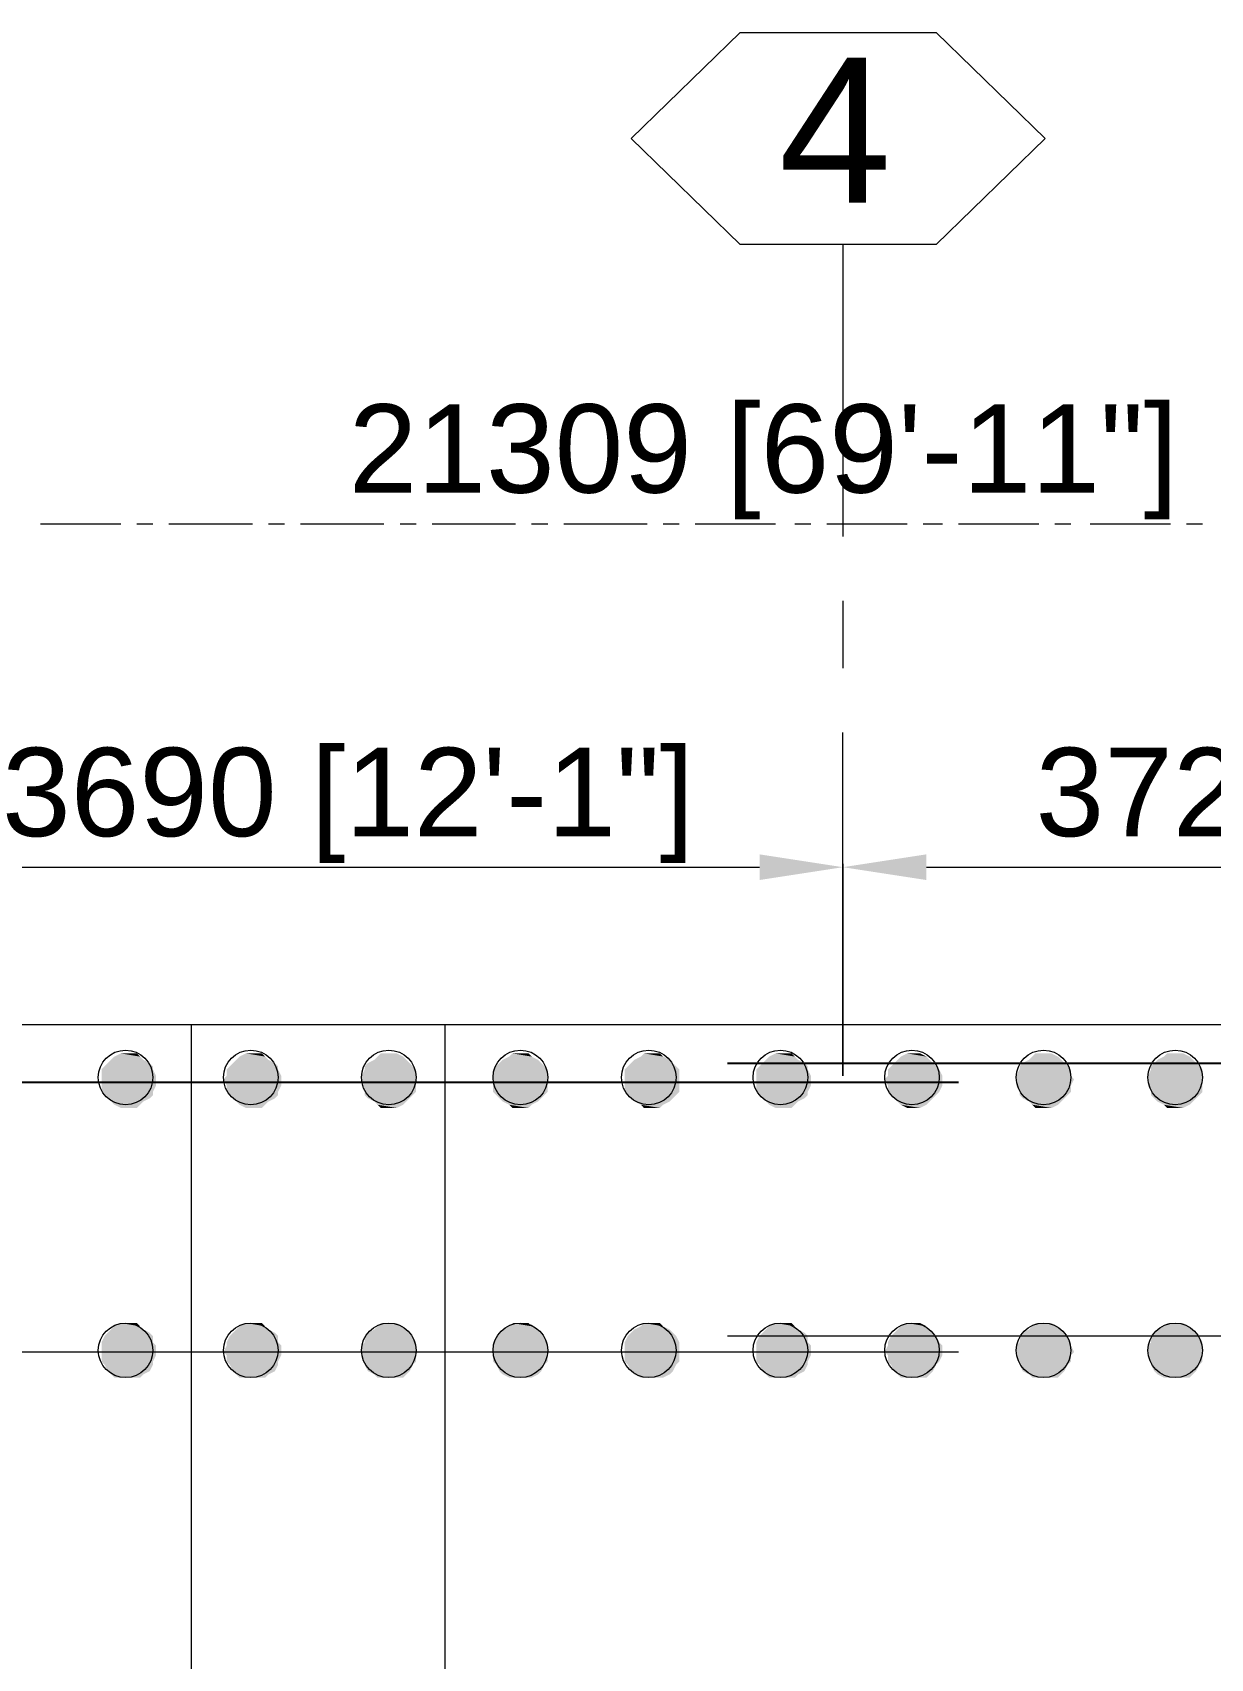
# Model space of a CAD drawing. Header units: inches. Extents: x 2 to 136, y 1 to 96.
# Drawn here: x 24.19 to 31.37, y 63.62 to 73.53 of the extents above; entities that cross this region are included whole.
import ezdxf

# ---------------------------------------------------------------- set-up
doc = ezdxf.new("R2010")
doc.units = ezdxf.units.IN
doc.header["$MEASUREMENT"] = 0
doc.layers.add('PDF_COLUMN', color=251, linetype='Continuous', true_color=0x636466)
doc.layers.add('PDF_Outer Line', color=165, linetype='Continuous', true_color=0x5258ac)
for name, color, linetype in [('PDF_FLOOR LINES', 7, 'Continuous'), ('PDF_Girt', 7, 'Continuous'), ('PDF_Grid', 7, 'Continuous'), ('PDF_Text', 7, 'Continuous'), ('PDF_Thin', 7, 'Continuous')]:
    doc.layers.add(name, color=color, linetype=linetype)
doc.styles.add('PDF Arial', font='arial.ttf')

msp = doc.modelspace()

# ---------------------------------------------------------------- linework, layer by layer
at = {"layer": 'PDF_COLUMN', "lineweight": 0}
for centre in [(24.7559, 67.1592), (27.1646, 67.1592), (27.9479, 67.1592), (28.7508, 67.1592), (29.5537, 67.1592), (30.3566, 67.1592), (31.1595, 67.1592), (24.7559, 65.4947), (27.1646, 65.4947), (27.9479, 65.4947), (28.7508, 65.4947), (29.5537, 65.4947), (30.3566, 65.4947), (31.1595, 65.4947)]:
    msp.add_circle(centre, 0.1665, dxfattribs=at)
at = {"layer": 'PDF_COLUMN', "color": 7, "lineweight": 0}
for centre in [(25.5197, 67.1592), (26.3617, 67.1592), (25.5197, 65.4947), (26.3617, 65.4947)]:
    msp.add_circle(centre, 0.1665, dxfattribs=at)
at = {"layer": 'PDF_COLUMN', "transparency": 33554559}
for points in [[(24.6482, 67.2473), (24.9224, 67.2278), (24.6286, 67.2278)], [(24.6678, 67.2669), (24.9028, 67.2473), (24.6482, 67.2473)], [(24.9028, 67.2473), (24.6482, 67.2473), (24.9224, 67.2278)], [(24.6874, 67.2865), (24.8636, 67.2669), (24.6678, 67.2669)], [(24.8636, 67.2669), (24.6678, 67.2669), (24.9028, 67.2473)], [(24.7265, 67.3061), (24.844, 67.2865), (24.6874, 67.2865)], [(24.844, 67.2865), (24.6874, 67.2865), (24.8636, 67.2669)], [(24.7461, 67.3061), (24.8245, 67.3061), (24.7265, 67.3061)], [(24.8245, 67.3061), (24.7265, 67.3061), (24.844, 67.2865)], [(24.7853, 67.3061), (24.7461, 67.3061), (24.8245, 67.3061)], [(27.0373, 67.2473), (27.3115, 67.2278), (27.0177, 67.2278)], [(27.0569, 67.2669), (27.2919, 67.2473), (27.0373, 67.2473)], [(27.2919, 67.2473), (27.0373, 67.2473), (27.3115, 67.2278)], [(27.0961, 67.2865), (27.2723, 67.2669), (27.0569, 67.2669)], [(27.2723, 67.2669), (27.0569, 67.2669), (27.2919, 67.2473)], [(27.1157, 67.3061), (27.2331, 67.2865), (27.0961, 67.2865)], [(27.2331, 67.2865), (27.0961, 67.2865), (27.2723, 67.2669)], [(27.1548, 67.3061), (27.2136, 67.3061), (27.1157, 67.3061)], [(27.2136, 67.3061), (27.1157, 67.3061), (27.2331, 67.2865)], [(27.1744, 67.3061), (27.1548, 67.3061), (27.2136, 67.3061)], [(27.8402, 67.2473), (28.1144, 67.2278), (27.8206, 67.2278)], [(27.8598, 67.2669), (28.0948, 67.2473), (27.8402, 67.2473)], [(28.0948, 67.2473), (27.8402, 67.2473), (28.1144, 67.2278)], [(27.899, 67.2865), (28.0752, 67.2669), (27.8598, 67.2669)], [(28.0752, 67.2669), (27.8598, 67.2669), (28.0948, 67.2473)], [(27.9185, 67.3061), (28.036, 67.2865), (27.899, 67.2865)], [(28.036, 67.2865), (27.899, 67.2865), (28.0752, 67.2669)], [(27.9577, 67.3061), (28.0165, 67.3061), (27.9185, 67.3061)], [(28.0165, 67.3061), (27.9185, 67.3061), (28.036, 67.2865)], [(27.9773, 67.3061), (27.9577, 67.3061), (28.0165, 67.3061)], [(28.6431, 67.2473), (28.9173, 67.2278), (28.6235, 67.2278)], [(28.6627, 67.2669), (28.8977, 67.2473), (28.6431, 67.2473)], [(28.8977, 67.2473), (28.6431, 67.2473), (28.9173, 67.2278)], [(28.6823, 67.2865), (28.8585, 67.2669), (28.6627, 67.2669)], [(28.8585, 67.2669), (28.6627, 67.2669), (28.8977, 67.2473)], [(28.7214, 67.3061), (28.8389, 67.2865), (28.6823, 67.2865)], [(28.8389, 67.2865), (28.6823, 67.2865), (28.8585, 67.2669)], [(28.741, 67.3061), (28.8194, 67.3061), (28.7214, 67.3061)], [(28.8194, 67.3061), (28.7214, 67.3061), (28.8389, 67.2865)], [(28.7802, 67.3061), (28.741, 67.3061), (28.8194, 67.3061)], [(29.446, 67.2473), (29.7006, 67.2278), (29.4264, 67.2278)], [(29.4656, 67.2669), (29.681, 67.2473), (29.446, 67.2473)], [(29.681, 67.2473), (29.446, 67.2473), (29.7006, 67.2278)], [(29.4852, 67.2865), (29.6614, 67.2669), (29.4656, 67.2669)], [(29.6614, 67.2669), (29.4656, 67.2669), (29.681, 67.2473)], [(29.5243, 67.3061), (29.6418, 67.2865), (29.4852, 67.2865)], [(29.6418, 67.2865), (29.4852, 67.2865), (29.6614, 67.2669)], [(29.5439, 67.3061), (29.6027, 67.3061), (29.5243, 67.3061)], [(29.6027, 67.3061), (29.5243, 67.3061), (29.6418, 67.2865)], [(29.5831, 67.3061), (29.5439, 67.3061), (29.6027, 67.3061)], [(30.2293, 67.2473), (30.5035, 67.2278), (30.2097, 67.2278)], [(30.2685, 67.2669), (30.4839, 67.2473), (30.2293, 67.2473)], [(30.4839, 67.2473), (30.2293, 67.2473), (30.5035, 67.2278)], [(30.2881, 67.2865), (30.4643, 67.2669), (30.2685, 67.2669)], [(30.4643, 67.2669), (30.2685, 67.2669), (30.4839, 67.2473)], [(30.3076, 67.3061), (30.4447, 67.2865), (30.2881, 67.2865)], [(30.4447, 67.2865), (30.2881, 67.2865), (30.4643, 67.2669)], [(30.3468, 67.3061), (30.4056, 67.3061), (30.3076, 67.3061)], [(30.4056, 67.3061), (30.3076, 67.3061), (30.4447, 67.2865)], [(30.386, 67.3061), (30.3468, 67.3061), (30.4056, 67.3061)], [(31.0322, 67.2473), (31.3064, 67.2278), (31.0126, 67.2278)], [(31.0518, 67.2669), (31.2868, 67.2473), (31.0322, 67.2473)], [(31.2868, 67.2473), (31.0322, 67.2473), (31.3064, 67.2278)], [(31.091, 67.2865), (31.2672, 67.2669), (31.0518, 67.2669)], [(31.2672, 67.2669), (31.0518, 67.2669), (31.2868, 67.2473)], [(31.1105, 67.3061), (31.2476, 67.2865), (31.091, 67.2865)], [(31.2476, 67.2865), (31.091, 67.2865), (31.2672, 67.2669)], [(31.1497, 67.3061), (31.2085, 67.3061), (31.1105, 67.3061)], [(31.2085, 67.3061), (31.1105, 67.3061), (31.2476, 67.2865)], [(31.1693, 67.3061), (31.1497, 67.3061), (31.2085, 67.3061)], [(24.6286, 67.2278), (24.9224, 67.2082), (24.6091, 67.2082)], [(24.9224, 67.2082), (24.6091, 67.2082), (24.942, 67.169)], [(24.6091, 67.2082), (24.942, 67.169), (24.6091, 67.169)], [(24.942, 67.169), (24.6091, 67.169), (24.942, 67.1494)], [(24.6091, 67.169), (24.942, 67.1494), (24.6091, 67.1494)], [(24.942, 67.1494), (24.6091, 67.1494), (24.942, 67.1103)], [(24.6091, 67.1494), (24.942, 67.1103), (24.6091, 67.1103)], [(24.9224, 67.2278), (24.6286, 67.2278), (24.9224, 67.2082)], [(27.0177, 67.2278), (27.3311, 67.2082), (26.9982, 67.2082)], [(27.3311, 67.2082), (26.9982, 67.2082), (27.3311, 67.169)], [(26.9982, 67.2082), (27.3311, 67.169), (26.9982, 67.169)], [(27.3311, 67.169), (26.9982, 67.169), (27.3311, 67.1494)], [(26.9982, 67.169), (27.3311, 67.1494), (26.9982, 67.1494)], [(27.3311, 67.1494), (26.9982, 67.1494), (27.3311, 67.1103)], [(26.9982, 67.1494), (27.3311, 67.1103), (26.9982, 67.1103)], [(27.3115, 67.2278), (27.0177, 67.2278), (27.3311, 67.2082)], [(27.8206, 67.2278), (28.134, 67.2082), (27.801, 67.2082)], [(28.134, 67.2082), (27.801, 67.2082), (28.134, 67.169)], [(27.801, 67.2082), (28.134, 67.169), (27.801, 67.169)], [(28.134, 67.169), (27.801, 67.169), (28.134, 67.1494)], [(27.801, 67.169), (28.134, 67.1494), (27.801, 67.1494)], [(28.134, 67.1494), (27.801, 67.1494), (28.134, 67.1103)], [(27.801, 67.1494), (28.134, 67.1103), (27.801, 67.1103)], [(28.1144, 67.2278), (27.8206, 67.2278), (28.134, 67.2082)], [(28.6235, 67.2278), (28.9173, 67.2082), (28.6039, 67.2082)], [(28.9173, 67.2082), (28.6039, 67.2082), (28.9369, 67.169)], [(28.6039, 67.2082), (28.9369, 67.169), (28.6039, 67.169)], [(28.9369, 67.169), (28.6039, 67.169), (28.9369, 67.1494)], [(28.6039, 67.169), (28.9369, 67.1494), (28.6039, 67.1494)], [(28.9369, 67.1494), (28.6039, 67.1494), (28.9369, 67.1103)], [(28.6039, 67.1494), (28.9369, 67.1103), (28.6039, 67.1103)], [(28.9173, 67.2278), (28.6235, 67.2278), (28.9173, 67.2082)], [(29.4068, 67.169), (29.7397, 67.1494), (29.3873, 67.1494)], [(29.7397, 67.1494), (29.3873, 67.1494), (29.7397, 67.1103)], [(29.3873, 67.1494), (29.7397, 67.1103), (29.4068, 67.1103)], [(29.4264, 67.2278), (29.7202, 67.2082), (29.4068, 67.2082)], [(29.7202, 67.2082), (29.4068, 67.2082), (29.7397, 67.169)], [(29.4068, 67.2082), (29.7397, 67.169), (29.4068, 67.169)], [(29.7397, 67.169), (29.4068, 67.169), (29.7397, 67.1494)], [(29.7006, 67.2278), (29.4264, 67.2278), (29.7202, 67.2082)], [(30.2097, 67.2082), (30.5231, 67.169), (30.1901, 67.169)], [(30.5231, 67.169), (30.1901, 67.169), (30.5426, 67.1494)], [(30.1901, 67.169), (30.5426, 67.1494), (30.1901, 67.1494)], [(30.5426, 67.1494), (30.1901, 67.1494), (30.5231, 67.1103)], [(30.1901, 67.1494), (30.5231, 67.1103), (30.1901, 67.1103)], [(30.5035, 67.2278), (30.2097, 67.2278), (30.5231, 67.2082)], [(30.2097, 67.2278), (30.5231, 67.2082), (30.2097, 67.2082)], [(30.5231, 67.2082), (30.2097, 67.2082), (30.5231, 67.169)], [(31.0126, 67.2082), (31.326, 67.169), (30.993, 67.169)], [(31.326, 67.169), (30.993, 67.169), (31.326, 67.1494)], [(30.993, 67.169), (31.326, 67.1494), (30.993, 67.1494)], [(31.326, 67.1494), (30.993, 67.1494), (31.326, 67.1103)], [(30.993, 67.1494), (31.326, 67.1103), (30.993, 67.1103)], [(31.3064, 67.2278), (31.0126, 67.2278), (31.326, 67.2082)], [(31.0126, 67.2278), (31.326, 67.2082), (31.0126, 67.2082)], [(31.326, 67.2082), (31.0126, 67.2082), (31.326, 67.169)], [(24.942, 67.1103), (24.6091, 67.1103), (24.9224, 67.0711)], [(24.6091, 67.1103), (24.9224, 67.0711), (24.6091, 67.0711)], [(24.9224, 67.0711), (24.6091, 67.0711), (24.9224, 67.0515)], [(24.6091, 67.0711), (24.9224, 67.0515), (24.6286, 67.0515)], [(24.9224, 67.0515), (24.6286, 67.0515), (24.9028, 67.0319)], [(24.6286, 67.0515), (24.9028, 67.0319), (24.6482, 67.0319)], [(27.3311, 67.1103), (26.9982, 67.1103), (27.3311, 67.0711)], [(26.9982, 67.1103), (27.3311, 67.0711), (26.9982, 67.0711)], [(27.3311, 67.0711), (26.9982, 67.0711), (27.3115, 67.0515)], [(26.9982, 67.0711), (27.3115, 67.0515), (27.0177, 67.0515)], [(27.3115, 67.0515), (27.0177, 67.0515), (27.2919, 67.0319)], [(27.0177, 67.0515), (27.2919, 67.0319), (27.0373, 67.0319)], [(28.134, 67.1103), (27.801, 67.1103), (28.134, 67.0711)], [(27.801, 67.1103), (28.134, 67.0711), (27.801, 67.0711)], [(28.134, 67.0711), (27.801, 67.0711), (28.1144, 67.0515)], [(27.801, 67.0711), (28.1144, 67.0515), (27.8206, 67.0515)], [(28.1144, 67.0515), (27.8206, 67.0515), (28.0948, 67.0319)], [(27.8206, 67.0515), (28.0948, 67.0319), (27.8402, 67.0319)], [(28.9369, 67.1103), (28.6039, 67.1103), (28.9173, 67.0711)], [(28.6039, 67.1103), (28.9173, 67.0711), (28.6039, 67.0711)], [(28.9173, 67.0711), (28.6039, 67.0711), (28.9173, 67.0515)], [(28.6039, 67.0711), (28.9173, 67.0515), (28.6235, 67.0515)], [(28.9173, 67.0515), (28.6235, 67.0515), (28.8977, 67.0319)], [(28.6235, 67.0515), (28.8977, 67.0319), (28.6431, 67.0319)], [(29.7397, 67.1103), (29.4068, 67.1103), (29.7202, 67.0711)], [(29.4068, 67.1103), (29.7202, 67.0711), (29.4068, 67.0711)], [(29.7202, 67.0711), (29.4068, 67.0711), (29.7006, 67.0515)], [(29.4068, 67.0711), (29.7006, 67.0515), (29.4264, 67.0515)], [(29.7006, 67.0515), (29.4264, 67.0515), (29.681, 67.0319)], [(29.4264, 67.0515), (29.681, 67.0319), (29.446, 67.0319)], [(30.5231, 67.1103), (30.1901, 67.1103), (30.5231, 67.0711)], [(30.1901, 67.1103), (30.5231, 67.0711), (30.2097, 67.0711)], [(30.5231, 67.0711), (30.2097, 67.0711), (30.5035, 67.0515)], [(30.2097, 67.0711), (30.5035, 67.0515), (30.2097, 67.0515)], [(30.5035, 67.0515), (30.2097, 67.0515), (30.4839, 67.0319)], [(30.2097, 67.0515), (30.4839, 67.0319), (30.2293, 67.0319)], [(31.326, 67.1103), (30.993, 67.1103), (31.326, 67.0711)], [(30.993, 67.1103), (31.326, 67.0711), (31.0126, 67.0711)], [(31.326, 67.0711), (31.0126, 67.0711), (31.3064, 67.0515)], [(31.0126, 67.0711), (31.3064, 67.0515), (31.0126, 67.0515)], [(31.3064, 67.0515), (31.0126, 67.0515), (31.2868, 67.0319)], [(31.0126, 67.0515), (31.2868, 67.0319), (31.0322, 67.0319)], [(24.9028, 67.0319), (24.6482, 67.0319), (24.8636, 67.0123)], [(24.6482, 67.0319), (24.8636, 67.0123), (24.6678, 67.0123)], [(24.8636, 67.0123), (24.6678, 67.0123), (24.844, 66.9928)], [(24.6678, 67.0123), (24.844, 66.9928), (24.6874, 66.9928)], [(24.844, 66.9928), (24.6874, 66.9928), (24.8245, 66.9732)], [(24.6874, 66.9928), (24.8245, 66.9732), (24.7265, 66.9732)], [(24.8245, 66.9732), (24.7265, 66.9732), (24.7853, 66.9732)], [(24.7265, 66.9732), (24.7853, 66.9732), (24.7461, 66.9732)], [(27.2919, 67.0319), (27.0373, 67.0319), (27.2723, 67.0123)], [(27.0373, 67.0319), (27.2723, 67.0123), (27.0569, 67.0123)], [(27.2723, 67.0123), (27.0569, 67.0123), (27.2331, 66.9928)], [(27.0569, 67.0123), (27.2331, 66.9928), (27.0961, 66.9928)], [(27.2331, 66.9928), (27.0961, 66.9928), (27.2136, 66.9732)], [(27.0961, 66.9928), (27.2136, 66.9732), (27.1157, 66.9732)], [(27.2136, 66.9732), (27.1157, 66.9732), (27.1744, 66.9732)], [(27.1157, 66.9732), (27.1744, 66.9732), (27.1548, 66.9732)], [(28.0948, 67.0319), (27.8402, 67.0319), (28.0752, 67.0123)], [(27.8402, 67.0319), (28.0752, 67.0123), (27.8598, 67.0123)], [(28.0752, 67.0123), (27.8598, 67.0123), (28.036, 66.9928)], [(27.8598, 67.0123), (28.036, 66.9928), (27.899, 66.9928)], [(28.036, 66.9928), (27.899, 66.9928), (28.0165, 66.9732)], [(27.899, 66.9928), (28.0165, 66.9732), (27.9185, 66.9732)], [(28.0165, 66.9732), (27.9185, 66.9732), (27.9773, 66.9732)], [(27.9185, 66.9732), (27.9773, 66.9732), (27.9577, 66.9732)], [(28.8977, 67.0319), (28.6431, 67.0319), (28.8585, 67.0123)], [(28.6431, 67.0319), (28.8585, 67.0123), (28.6627, 67.0123)], [(28.8585, 67.0123), (28.6627, 67.0123), (28.8389, 66.9928)], [(28.6627, 67.0123), (28.8389, 66.9928), (28.6823, 66.9928)], [(28.8389, 66.9928), (28.6823, 66.9928), (28.8194, 66.9732)], [(28.6823, 66.9928), (28.8194, 66.9732), (28.7214, 66.9732)], [(28.8194, 66.9732), (28.7214, 66.9732), (28.7802, 66.9732)], [(28.7214, 66.9732), (28.7802, 66.9732), (28.741, 66.9732)], [(29.681, 67.0319), (29.446, 67.0319), (29.6614, 67.0123)], [(29.446, 67.0319), (29.6614, 67.0123), (29.4656, 67.0123)], [(29.6614, 67.0123), (29.4656, 67.0123), (29.6418, 66.9928)], [(29.4656, 67.0123), (29.6418, 66.9928), (29.4852, 66.9928)], [(29.6418, 66.9928), (29.4852, 66.9928), (29.6027, 66.9732)], [(29.4852, 66.9928), (29.6027, 66.9732), (29.5243, 66.9732)], [(29.6027, 66.9732), (29.5243, 66.9732), (29.5831, 66.9732)], [(29.5243, 66.9732), (29.5831, 66.9732), (29.5439, 66.9732)], [(30.4839, 67.0319), (30.2293, 67.0319), (30.4643, 67.0123)], [(30.2293, 67.0319), (30.4643, 67.0123), (30.2685, 67.0123)], [(30.4643, 67.0123), (30.2685, 67.0123), (30.4447, 66.9928)], [(30.2685, 67.0123), (30.4447, 66.9928), (30.2881, 66.9928)], [(30.4447, 66.9928), (30.2881, 66.9928), (30.4056, 66.9732)], [(30.2881, 66.9928), (30.4056, 66.9732), (30.3076, 66.9732)], [(30.4056, 66.9732), (30.3076, 66.9732), (30.386, 66.9732)], [(30.3076, 66.9732), (30.386, 66.9732), (30.3468, 66.9732)], [(31.2868, 67.0319), (31.0322, 67.0319), (31.2672, 67.0123)], [(31.0322, 67.0319), (31.2672, 67.0123), (31.0518, 67.0123)], [(31.2672, 67.0123), (31.0518, 67.0123), (31.2476, 66.9928)], [(31.0518, 67.0123), (31.2476, 66.9928), (31.091, 66.9928)], [(31.2476, 66.9928), (31.091, 66.9928), (31.2085, 66.9732)], [(31.091, 66.9928), (31.2085, 66.9732), (31.1105, 66.9732)], [(31.2085, 66.9732), (31.1105, 66.9732), (31.1693, 66.9732)], [(31.1105, 66.9732), (31.1693, 66.9732), (31.1497, 66.9732)], [(24.7265, 65.6611), (24.844, 65.6415), (24.6874, 65.6415)], [(24.7461, 65.6611), (24.8245, 65.6611), (24.7265, 65.6611)], [(24.8245, 65.6611), (24.7265, 65.6611), (24.844, 65.6415)], [(24.7853, 65.6611), (24.7461, 65.6611), (24.8245, 65.6611)], [(27.1157, 65.6611), (27.2331, 65.6415), (27.0961, 65.6415)], [(27.1548, 65.6611), (27.2136, 65.6611), (27.1157, 65.6611)], [(27.2136, 65.6611), (27.1157, 65.6611), (27.2331, 65.6415)], [(27.1744, 65.6611), (27.1548, 65.6611), (27.2136, 65.6611)], [(27.9185, 65.6611), (28.036, 65.6415), (27.899, 65.6415)], [(27.9577, 65.6611), (28.0165, 65.6611), (27.9185, 65.6611)], [(28.0165, 65.6611), (27.9185, 65.6611), (28.036, 65.6415)], [(27.9773, 65.6611), (27.9577, 65.6611), (28.0165, 65.6611)], [(28.7214, 65.6611), (28.8389, 65.6415), (28.6823, 65.6415)], [(28.741, 65.6611), (28.8194, 65.6611), (28.7214, 65.6611)], [(28.8194, 65.6611), (28.7214, 65.6611), (28.8389, 65.6415)], [(28.7802, 65.6611), (28.741, 65.6611), (28.8194, 65.6611)], [(29.5243, 65.6611), (29.6418, 65.6415), (29.4852, 65.6415)], [(29.5439, 65.6611), (29.6027, 65.6611), (29.5243, 65.6611)], [(29.6027, 65.6611), (29.5243, 65.6611), (29.6418, 65.6415)], [(29.5831, 65.6611), (29.5439, 65.6611), (29.6027, 65.6611)], [(30.3076, 65.6611), (30.4447, 65.6415), (30.2881, 65.6415)], [(30.3468, 65.6611), (30.4056, 65.6611), (30.3076, 65.6611)], [(30.4056, 65.6611), (30.3076, 65.6611), (30.4447, 65.6415)], [(30.386, 65.6611), (30.3468, 65.6611), (30.4056, 65.6611)], [(31.1105, 65.6611), (31.2476, 65.6415), (31.091, 65.6415)], [(31.1497, 65.6611), (31.2085, 65.6611), (31.1105, 65.6611)], [(31.2085, 65.6611), (31.1105, 65.6611), (31.2476, 65.6415)], [(31.1693, 65.6611), (31.1497, 65.6611), (31.2085, 65.6611)], [(24.6286, 65.5828), (24.9224, 65.5436), (24.6091, 65.5436)], [(24.6482, 65.6024), (24.9224, 65.5828), (24.6286, 65.5828)], [(24.9224, 65.5828), (24.6286, 65.5828), (24.9224, 65.5436)], [(24.6678, 65.622), (24.9028, 65.6024), (24.6482, 65.6024)], [(24.9028, 65.6024), (24.6482, 65.6024), (24.9224, 65.5828)], [(24.6874, 65.6415), (24.8636, 65.622), (24.6678, 65.622)], [(24.8636, 65.622), (24.6678, 65.622), (24.9028, 65.6024)], [(24.844, 65.6415), (24.6874, 65.6415), (24.8636, 65.622)], [(27.0177, 65.5828), (27.3311, 65.5436), (26.9982, 65.5436)], [(27.0373, 65.6024), (27.3115, 65.5828), (27.0177, 65.5828)], [(27.3115, 65.5828), (27.0177, 65.5828), (27.3311, 65.5436)], [(27.0569, 65.622), (27.2919, 65.6024), (27.0373, 65.6024)], [(27.2919, 65.6024), (27.0373, 65.6024), (27.3115, 65.5828)], [(27.0961, 65.6415), (27.2723, 65.622), (27.0569, 65.622)], [(27.2723, 65.622), (27.0569, 65.622), (27.2919, 65.6024)], [(27.2331, 65.6415), (27.0961, 65.6415), (27.2723, 65.622)], [(27.8206, 65.5828), (28.134, 65.5436), (27.801, 65.5436)], [(27.8402, 65.6024), (28.1144, 65.5828), (27.8206, 65.5828)], [(28.1144, 65.5828), (27.8206, 65.5828), (28.134, 65.5436)], [(27.8598, 65.622), (28.0948, 65.6024), (27.8402, 65.6024)], [(28.0948, 65.6024), (27.8402, 65.6024), (28.1144, 65.5828)], [(27.899, 65.6415), (28.0752, 65.622), (27.8598, 65.622)], [(28.0752, 65.622), (27.8598, 65.622), (28.0948, 65.6024)], [(28.036, 65.6415), (27.899, 65.6415), (28.0752, 65.622)], [(28.6235, 65.5828), (28.9173, 65.5436), (28.6039, 65.5436)], [(28.6431, 65.6024), (28.9173, 65.5828), (28.6235, 65.5828)], [(28.9173, 65.5828), (28.6235, 65.5828), (28.9173, 65.5436)], [(28.6627, 65.622), (28.8977, 65.6024), (28.6431, 65.6024)], [(28.8977, 65.6024), (28.6431, 65.6024), (28.9173, 65.5828)], [(28.6823, 65.6415), (28.8585, 65.622), (28.6627, 65.622)], [(28.8585, 65.622), (28.6627, 65.622), (28.8977, 65.6024)], [(28.8389, 65.6415), (28.6823, 65.6415), (28.8585, 65.622)], [(29.4264, 65.5828), (29.7202, 65.5436), (29.4068, 65.5436)], [(29.446, 65.6024), (29.7006, 65.5828), (29.4264, 65.5828)], [(29.7006, 65.5828), (29.4264, 65.5828), (29.7202, 65.5436)], [(29.4656, 65.622), (29.681, 65.6024), (29.446, 65.6024)], [(29.681, 65.6024), (29.446, 65.6024), (29.7006, 65.5828)], [(29.4852, 65.6415), (29.6614, 65.622), (29.4656, 65.622)], [(29.6614, 65.622), (29.4656, 65.622), (29.681, 65.6024)], [(29.6418, 65.6415), (29.4852, 65.6415), (29.6614, 65.622)], [(30.2293, 65.6024), (30.5035, 65.5828), (30.2097, 65.5828)], [(30.5035, 65.5828), (30.2097, 65.5828), (30.5231, 65.5436)], [(30.2097, 65.5828), (30.5231, 65.5436), (30.2097, 65.5436)], [(30.2685, 65.622), (30.4839, 65.6024), (30.2293, 65.6024)], [(30.4839, 65.6024), (30.2293, 65.6024), (30.5035, 65.5828)], [(30.2881, 65.6415), (30.4643, 65.622), (30.2685, 65.622)], [(30.4643, 65.622), (30.2685, 65.622), (30.4839, 65.6024)], [(30.4447, 65.6415), (30.2881, 65.6415), (30.4643, 65.622)], [(31.0322, 65.6024), (31.3064, 65.5828), (31.0126, 65.5828)], [(31.3064, 65.5828), (31.0126, 65.5828), (31.326, 65.5436)], [(31.0126, 65.5828), (31.326, 65.5436), (31.0126, 65.5436)], [(31.0518, 65.622), (31.2868, 65.6024), (31.0322, 65.6024)], [(31.2868, 65.6024), (31.0322, 65.6024), (31.3064, 65.5828)], [(31.091, 65.6415), (31.2672, 65.622), (31.0518, 65.622)], [(31.2672, 65.622), (31.0518, 65.622), (31.2868, 65.6024)], [(31.2476, 65.6415), (31.091, 65.6415), (31.2672, 65.622)], [(24.9224, 65.5436), (24.6091, 65.5436), (24.942, 65.524)], [(24.6091, 65.5436), (24.942, 65.524), (24.6091, 65.524)], [(24.942, 65.524), (24.6091, 65.524), (24.942, 65.4849)], [(24.6091, 65.524), (24.942, 65.4849), (24.6091, 65.4849)], [(24.942, 65.4849), (24.6091, 65.4849), (24.942, 65.4653)], [(24.6091, 65.4849), (24.942, 65.4653), (24.6091, 65.4653)], [(24.942, 65.4653), (24.6091, 65.4653), (24.9224, 65.4261)], [(24.6091, 65.4653), (24.9224, 65.4261), (24.6091, 65.4261)], [(27.3311, 65.5436), (26.9982, 65.5436), (27.3311, 65.524)], [(26.9982, 65.5436), (27.3311, 65.524), (26.9982, 65.524)], [(27.3311, 65.524), (26.9982, 65.524), (27.3311, 65.4849)], [(26.9982, 65.524), (27.3311, 65.4849), (26.9982, 65.4849)], [(27.3311, 65.4849), (26.9982, 65.4849), (27.3311, 65.4653)], [(26.9982, 65.4849), (27.3311, 65.4653), (26.9982, 65.4653)], [(27.3311, 65.4653), (26.9982, 65.4653), (27.3311, 65.4261)], [(26.9982, 65.4653), (27.3311, 65.4261), (26.9982, 65.4261)], [(28.134, 65.5436), (27.801, 65.5436), (28.134, 65.524)], [(27.801, 65.5436), (28.134, 65.524), (27.801, 65.524)], [(28.134, 65.524), (27.801, 65.524), (28.134, 65.4849)], [(27.801, 65.524), (28.134, 65.4849), (27.801, 65.4849)], [(28.134, 65.4849), (27.801, 65.4849), (28.134, 65.4653)], [(27.801, 65.4849), (28.134, 65.4653), (27.801, 65.4653)], [(28.134, 65.4653), (27.801, 65.4653), (28.134, 65.4261)], [(27.801, 65.4653), (28.134, 65.4261), (27.801, 65.4261)], [(28.9173, 65.5436), (28.6039, 65.5436), (28.9369, 65.524)], [(28.6039, 65.5436), (28.9369, 65.524), (28.6039, 65.524)], [(28.9369, 65.524), (28.6039, 65.524), (28.9369, 65.4849)], [(28.6039, 65.524), (28.9369, 65.4849), (28.6039, 65.4849)], [(28.9369, 65.4849), (28.6039, 65.4849), (28.9369, 65.4653)], [(28.6039, 65.4849), (28.9369, 65.4653), (28.6039, 65.4653)], [(28.9369, 65.4653), (28.6039, 65.4653), (28.9173, 65.4261)], [(28.6039, 65.4653), (28.9173, 65.4261), (28.6039, 65.4261)], [(29.4068, 65.524), (29.7397, 65.4849), (29.3873, 65.4849)], [(29.7397, 65.4849), (29.3873, 65.4849), (29.7397, 65.4653)], [(29.3873, 65.4849), (29.7397, 65.4653), (29.4068, 65.4653)], [(29.7202, 65.5436), (29.4068, 65.5436), (29.7397, 65.524)], [(29.4068, 65.5436), (29.7397, 65.524), (29.4068, 65.524)], [(29.7397, 65.524), (29.4068, 65.524), (29.7397, 65.4849)], [(29.7397, 65.4653), (29.4068, 65.4653), (29.7202, 65.4261)], [(29.4068, 65.4653), (29.7202, 65.4261), (29.4068, 65.4261)], [(30.2097, 65.5436), (30.5231, 65.524), (30.1901, 65.524)], [(30.5231, 65.524), (30.1901, 65.524), (30.5426, 65.4849)], [(30.1901, 65.524), (30.5426, 65.4849), (30.1901, 65.4849)], [(30.5426, 65.4849), (30.1901, 65.4849), (30.5231, 65.4653)], [(30.1901, 65.4849), (30.5231, 65.4653), (30.1901, 65.4653)], [(30.5231, 65.4653), (30.1901, 65.4653), (30.5231, 65.4261)], [(30.1901, 65.4653), (30.5231, 65.4261), (30.2097, 65.4261)], [(30.5231, 65.5436), (30.2097, 65.5436), (30.5231, 65.524)], [(31.0126, 65.5436), (31.326, 65.524), (30.993, 65.524)], [(31.326, 65.524), (30.993, 65.524), (31.326, 65.4849)], [(30.993, 65.524), (31.326, 65.4849), (30.993, 65.4849)], [(31.326, 65.4849), (30.993, 65.4849), (31.326, 65.4653)], [(30.993, 65.4849), (31.326, 65.4653), (30.993, 65.4653)], [(31.326, 65.4653), (30.993, 65.4653), (31.326, 65.4261)], [(30.993, 65.4653), (31.326, 65.4261), (31.0126, 65.4261)], [(31.326, 65.5436), (31.0126, 65.5436), (31.326, 65.524)], [(24.9224, 65.4261), (24.6091, 65.4261), (24.9224, 65.4066)], [(24.6091, 65.4261), (24.9224, 65.4066), (24.6286, 65.4066)], [(24.9224, 65.4066), (24.6286, 65.4066), (24.9028, 65.3674)], [(24.6286, 65.4066), (24.9028, 65.3674), (24.6482, 65.3674)], [(24.9028, 65.3674), (24.6482, 65.3674), (24.8636, 65.3478)], [(24.6482, 65.3674), (24.8636, 65.3478), (24.6678, 65.3478)], [(27.3311, 65.4261), (26.9982, 65.4261), (27.3115, 65.4066)], [(26.9982, 65.4261), (27.3115, 65.4066), (27.0177, 65.4066)], [(27.3115, 65.4066), (27.0177, 65.4066), (27.2919, 65.3674)], [(27.0177, 65.4066), (27.2919, 65.3674), (27.0373, 65.3674)], [(27.2919, 65.3674), (27.0373, 65.3674), (27.2723, 65.3478)], [(27.0373, 65.3674), (27.2723, 65.3478), (27.0569, 65.3478)], [(28.134, 65.4261), (27.801, 65.4261), (28.1144, 65.4066)], [(27.801, 65.4261), (28.1144, 65.4066), (27.8206, 65.4066)], [(28.1144, 65.4066), (27.8206, 65.4066), (28.0948, 65.3674)], [(27.8206, 65.4066), (28.0948, 65.3674), (27.8402, 65.3674)], [(28.0948, 65.3674), (27.8402, 65.3674), (28.0752, 65.3478)], [(27.8402, 65.3674), (28.0752, 65.3478), (27.8598, 65.3478)], [(28.9173, 65.4261), (28.6039, 65.4261), (28.9173, 65.4066)], [(28.6039, 65.4261), (28.9173, 65.4066), (28.6235, 65.4066)], [(28.9173, 65.4066), (28.6235, 65.4066), (28.8977, 65.3674)], [(28.6235, 65.4066), (28.8977, 65.3674), (28.6431, 65.3674)], [(28.8977, 65.3674), (28.6431, 65.3674), (28.8585, 65.3478)], [(28.6431, 65.3674), (28.8585, 65.3478), (28.6627, 65.3478)], [(29.7202, 65.4261), (29.4068, 65.4261), (29.7006, 65.4066)], [(29.4068, 65.4261), (29.7006, 65.4066), (29.4264, 65.4066)], [(29.7006, 65.4066), (29.4264, 65.4066), (29.681, 65.3674)], [(29.4264, 65.4066), (29.681, 65.3674), (29.446, 65.3674)], [(29.681, 65.3674), (29.446, 65.3674), (29.6614, 65.3478)], [(29.446, 65.3674), (29.6614, 65.3478), (29.4656, 65.3478)], [(30.5231, 65.4261), (30.2097, 65.4261), (30.5035, 65.4066)], [(30.2097, 65.4261), (30.5035, 65.4066), (30.2097, 65.4066)], [(30.5035, 65.4066), (30.2097, 65.4066), (30.4839, 65.3674)], [(30.2097, 65.4066), (30.4839, 65.3674), (30.2293, 65.3674)], [(30.4839, 65.3674), (30.2293, 65.3674), (30.4643, 65.3478)], [(30.2293, 65.3674), (30.4643, 65.3478), (30.2685, 65.3478)], [(31.326, 65.4261), (31.0126, 65.4261), (31.3064, 65.4066)], [(31.0126, 65.4261), (31.3064, 65.4066), (31.0126, 65.4066)], [(31.3064, 65.4066), (31.0126, 65.4066), (31.2868, 65.3674)], [(31.0126, 65.4066), (31.2868, 65.3674), (31.0322, 65.3674)], [(31.2868, 65.3674), (31.0322, 65.3674), (31.2672, 65.3478)], [(31.0322, 65.3674), (31.2672, 65.3478), (31.0518, 65.3478)], [(24.8636, 65.3478), (24.6678, 65.3478), (24.844, 65.3282)], [(24.6678, 65.3478), (24.844, 65.3282), (24.6874, 65.3282)], [(24.844, 65.3282), (24.6874, 65.3282), (24.8245, 65.3282)], [(24.6874, 65.3282), (24.8245, 65.3282), (24.7265, 65.3282)], [(24.8245, 65.3282), (24.7265, 65.3282), (24.7853, 65.3282)], [(24.7265, 65.3282), (24.7853, 65.3282), (24.7461, 65.3282)], [(27.2723, 65.3478), (27.0569, 65.3478), (27.2331, 65.3282)], [(27.0569, 65.3478), (27.2331, 65.3282), (27.0961, 65.3282)], [(27.2331, 65.3282), (27.0961, 65.3282), (27.2136, 65.3282)], [(27.0961, 65.3282), (27.2136, 65.3282), (27.1157, 65.3282)], [(27.2136, 65.3282), (27.1157, 65.3282), (27.1744, 65.3282)], [(27.1157, 65.3282), (27.1744, 65.3282), (27.1548, 65.3282)], [(28.0752, 65.3478), (27.8598, 65.3478), (28.036, 65.3282)], [(27.8598, 65.3478), (28.036, 65.3282), (27.899, 65.3282)], [(28.036, 65.3282), (27.899, 65.3282), (28.0165, 65.3282)], [(27.899, 65.3282), (28.0165, 65.3282), (27.9185, 65.3282)], [(28.0165, 65.3282), (27.9185, 65.3282), (27.9773, 65.3282)], [(27.9185, 65.3282), (27.9773, 65.3282), (27.9577, 65.3282)], [(28.8585, 65.3478), (28.6627, 65.3478), (28.8389, 65.3282)], [(28.6627, 65.3478), (28.8389, 65.3282), (28.6823, 65.3282)], [(28.8389, 65.3282), (28.6823, 65.3282), (28.8194, 65.3282)], [(28.6823, 65.3282), (28.8194, 65.3282), (28.7214, 65.3282)], [(28.8194, 65.3282), (28.7214, 65.3282), (28.7802, 65.3282)], [(28.7214, 65.3282), (28.7802, 65.3282), (28.741, 65.3282)], [(29.6614, 65.3478), (29.4656, 65.3478), (29.6418, 65.3282)], [(29.4656, 65.3478), (29.6418, 65.3282), (29.4852, 65.3282)], [(29.6418, 65.3282), (29.4852, 65.3282), (29.6027, 65.3282)], [(29.4852, 65.3282), (29.6027, 65.3282), (29.5243, 65.3282)], [(29.6027, 65.3282), (29.5243, 65.3282), (29.5831, 65.3282)], [(29.5243, 65.3282), (29.5831, 65.3282), (29.5439, 65.3282)], [(30.4643, 65.3478), (30.2685, 65.3478), (30.4447, 65.3282)], [(30.2685, 65.3478), (30.4447, 65.3282), (30.2881, 65.3282)], [(30.4447, 65.3282), (30.2881, 65.3282), (30.4056, 65.3282)], [(30.2881, 65.3282), (30.4056, 65.3282), (30.3076, 65.3282)], [(30.4056, 65.3282), (30.3076, 65.3282), (30.386, 65.3282)], [(30.3076, 65.3282), (30.386, 65.3282), (30.3468, 65.3282)], [(31.2672, 65.3478), (31.0518, 65.3478), (31.2476, 65.3282)], [(31.0518, 65.3478), (31.2476, 65.3282), (31.091, 65.3282)], [(31.2476, 65.3282), (31.091, 65.3282), (31.2085, 65.3282)], [(31.091, 65.3282), (31.2085, 65.3282), (31.1105, 65.3282)], [(31.2085, 65.3282), (31.1105, 65.3282), (31.1693, 65.3282)], [(31.1105, 65.3282), (31.1693, 65.3282), (31.1497, 65.3282)]]:
    msp.add_solid(points, dxfattribs=at)
at = {"layer": 'PDF_COLUMN', "color": 7, "transparency": 33554559}
for points in [[(25.4119, 67.2473), (25.6861, 67.2278), (25.3924, 67.2278)], [(25.4315, 67.2669), (25.6665, 67.2473), (25.4119, 67.2473)], [(25.6665, 67.2473), (25.4119, 67.2473), (25.6861, 67.2278)], [(25.4511, 67.2865), (25.6274, 67.2669), (25.4315, 67.2669)], [(25.6274, 67.2669), (25.4315, 67.2669), (25.6665, 67.2473)], [(25.4903, 67.3061), (25.6078, 67.2865), (25.4511, 67.2865)], [(25.6078, 67.2865), (25.4511, 67.2865), (25.6274, 67.2669)], [(25.5099, 67.3061), (25.5882, 67.3061), (25.4903, 67.3061)], [(25.5882, 67.3061), (25.4903, 67.3061), (25.6078, 67.2865)], [(25.549, 67.3061), (25.5099, 67.3061), (25.5882, 67.3061)], [(26.2344, 67.2473), (26.5086, 67.2278), (26.2148, 67.2278)], [(26.2736, 67.2669), (26.489, 67.2473), (26.2344, 67.2473)], [(26.489, 67.2473), (26.2344, 67.2473), (26.5086, 67.2278)], [(26.2932, 67.2865), (26.4694, 67.2669), (26.2736, 67.2669)], [(26.4694, 67.2669), (26.2736, 67.2669), (26.489, 67.2473)], [(26.3128, 67.3061), (26.4498, 67.2865), (26.2932, 67.2865)], [(26.4498, 67.2865), (26.2932, 67.2865), (26.4694, 67.2669)], [(26.3519, 67.3061), (26.4107, 67.3061), (26.3128, 67.3061)], [(26.4107, 67.3061), (26.3128, 67.3061), (26.4498, 67.2865)], [(26.3911, 67.3061), (26.3519, 67.3061), (26.4107, 67.3061)], [(25.3728, 67.169), (25.7057, 67.1494), (25.3532, 67.1494)], [(25.7057, 67.1494), (25.3532, 67.1494), (25.7057, 67.1103)], [(25.3532, 67.1494), (25.7057, 67.1103), (25.3728, 67.1103)], [(25.3924, 67.2278), (25.6861, 67.2082), (25.3728, 67.2082)], [(25.6861, 67.2082), (25.3728, 67.2082), (25.7057, 67.169)], [(25.3728, 67.2082), (25.7057, 67.169), (25.3728, 67.169)], [(25.7057, 67.169), (25.3728, 67.169), (25.7057, 67.1494)], [(25.6861, 67.2278), (25.3924, 67.2278), (25.6861, 67.2082)], [(26.2148, 67.2082), (26.5282, 67.169), (26.1953, 67.169)], [(26.5282, 67.169), (26.1953, 67.169), (26.5282, 67.1494)], [(26.1953, 67.169), (26.5282, 67.1494), (26.1953, 67.1494)], [(26.5282, 67.1494), (26.1953, 67.1494), (26.5282, 67.1103)], [(26.1953, 67.1494), (26.5282, 67.1103), (26.1953, 67.1103)], [(26.5086, 67.2278), (26.2148, 67.2278), (26.5282, 67.2082)], [(26.2148, 67.2278), (26.5282, 67.2082), (26.2148, 67.2082)], [(26.5282, 67.2082), (26.2148, 67.2082), (26.5282, 67.169)], [(25.7057, 67.1103), (25.3728, 67.1103), (25.6861, 67.0711)], [(25.3728, 67.1103), (25.6861, 67.0711), (25.3728, 67.0711)], [(25.6861, 67.0711), (25.3728, 67.0711), (25.6861, 67.0515)], [(25.3728, 67.0711), (25.6861, 67.0515), (25.3924, 67.0515)], [(25.6861, 67.0515), (25.3924, 67.0515), (25.6665, 67.0319)], [(25.3924, 67.0515), (25.6665, 67.0319), (25.4119, 67.0319)], [(26.5282, 67.1103), (26.1953, 67.1103), (26.5282, 67.0711)], [(26.1953, 67.1103), (26.5282, 67.0711), (26.2148, 67.0711)], [(26.5282, 67.0711), (26.2148, 67.0711), (26.5086, 67.0515)], [(26.2148, 67.0711), (26.5086, 67.0515), (26.2148, 67.0515)], [(26.5086, 67.0515), (26.2148, 67.0515), (26.489, 67.0319)], [(26.2148, 67.0515), (26.489, 67.0319), (26.2344, 67.0319)], [(25.6665, 67.0319), (25.4119, 67.0319), (25.6274, 67.0123)], [(25.4119, 67.0319), (25.6274, 67.0123), (25.4315, 67.0123)], [(25.6274, 67.0123), (25.4315, 67.0123), (25.6078, 66.9928)], [(25.4315, 67.0123), (25.6078, 66.9928), (25.4511, 66.9928)], [(25.6078, 66.9928), (25.4511, 66.9928), (25.5882, 66.9732)], [(25.4511, 66.9928), (25.5882, 66.9732), (25.4903, 66.9732)], [(25.5882, 66.9732), (25.4903, 66.9732), (25.549, 66.9732)], [(25.4903, 66.9732), (25.549, 66.9732), (25.5099, 66.9732)], [(26.489, 67.0319), (26.2344, 67.0319), (26.4694, 67.0123)], [(26.2344, 67.0319), (26.4694, 67.0123), (26.2736, 67.0123)], [(26.4694, 67.0123), (26.2736, 67.0123), (26.4498, 66.9928)], [(26.2736, 67.0123), (26.4498, 66.9928), (26.2932, 66.9928)], [(26.4498, 66.9928), (26.2932, 66.9928), (26.4107, 66.9732)], [(26.2932, 66.9928), (26.4107, 66.9732), (26.3128, 66.9732)], [(26.4107, 66.9732), (26.3128, 66.9732), (26.3911, 66.9732)], [(26.3128, 66.9732), (26.3911, 66.9732), (26.3519, 66.9732)], [(25.4903, 65.6611), (25.6078, 65.6415), (25.4511, 65.6415)], [(25.5099, 65.6611), (25.5882, 65.6611), (25.4903, 65.6611)], [(25.5882, 65.6611), (25.4903, 65.6611), (25.6078, 65.6415)], [(25.549, 65.6611), (25.5099, 65.6611), (25.5882, 65.6611)], [(26.3128, 65.6611), (26.4498, 65.6415), (26.2932, 65.6415)], [(26.3519, 65.6611), (26.4107, 65.6611), (26.3128, 65.6611)], [(26.4107, 65.6611), (26.3128, 65.6611), (26.4498, 65.6415)], [(26.3911, 65.6611), (26.3519, 65.6611), (26.4107, 65.6611)], [(25.3924, 65.5828), (25.6861, 65.5436), (25.3728, 65.5436)], [(25.4119, 65.6024), (25.6861, 65.5828), (25.3924, 65.5828)], [(25.6861, 65.5828), (25.3924, 65.5828), (25.6861, 65.5436)], [(25.4315, 65.622), (25.6665, 65.6024), (25.4119, 65.6024)], [(25.6665, 65.6024), (25.4119, 65.6024), (25.6861, 65.5828)], [(25.4511, 65.6415), (25.6274, 65.622), (25.4315, 65.622)], [(25.6274, 65.622), (25.4315, 65.622), (25.6665, 65.6024)], [(25.6078, 65.6415), (25.4511, 65.6415), (25.6274, 65.622)], [(26.2344, 65.6024), (26.5086, 65.5828), (26.2148, 65.5828)], [(26.5086, 65.5828), (26.2148, 65.5828), (26.5282, 65.5436)], [(26.2148, 65.5828), (26.5282, 65.5436), (26.2148, 65.5436)], [(26.2736, 65.622), (26.489, 65.6024), (26.2344, 65.6024)], [(26.489, 65.6024), (26.2344, 65.6024), (26.5086, 65.5828)], [(26.2932, 65.6415), (26.4694, 65.622), (26.2736, 65.622)], [(26.4694, 65.622), (26.2736, 65.622), (26.489, 65.6024)], [(26.4498, 65.6415), (26.2932, 65.6415), (26.4694, 65.622)], [(25.3728, 65.524), (25.7057, 65.4849), (25.3532, 65.4849)], [(25.7057, 65.4849), (25.3532, 65.4849), (25.7057, 65.4653)], [(25.3532, 65.4849), (25.7057, 65.4653), (25.3728, 65.4653)], [(25.6861, 65.5436), (25.3728, 65.5436), (25.7057, 65.524)], [(25.3728, 65.5436), (25.7057, 65.524), (25.3728, 65.524)], [(25.7057, 65.524), (25.3728, 65.524), (25.7057, 65.4849)], [(25.7057, 65.4653), (25.3728, 65.4653), (25.6861, 65.4261)], [(25.3728, 65.4653), (25.6861, 65.4261), (25.3728, 65.4261)], [(26.2148, 65.5436), (26.5282, 65.524), (26.1953, 65.524)], [(26.5282, 65.524), (26.1953, 65.524), (26.5282, 65.4849)], [(26.1953, 65.524), (26.5282, 65.4849), (26.1953, 65.4849)], [(26.5282, 65.4849), (26.1953, 65.4849), (26.5282, 65.4653)], [(26.1953, 65.4849), (26.5282, 65.4653), (26.1953, 65.4653)], [(26.5282, 65.4653), (26.1953, 65.4653), (26.5282, 65.4261)], [(26.1953, 65.4653), (26.5282, 65.4261), (26.2148, 65.4261)], [(26.5282, 65.5436), (26.2148, 65.5436), (26.5282, 65.524)], [(25.6861, 65.4261), (25.3728, 65.4261), (25.6861, 65.4066)], [(25.3728, 65.4261), (25.6861, 65.4066), (25.3924, 65.4066)], [(25.6861, 65.4066), (25.3924, 65.4066), (25.6665, 65.3674)], [(25.3924, 65.4066), (25.6665, 65.3674), (25.4119, 65.3674)], [(25.6665, 65.3674), (25.4119, 65.3674), (25.6274, 65.3478)], [(25.4119, 65.3674), (25.6274, 65.3478), (25.4315, 65.3478)], [(26.5282, 65.4261), (26.2148, 65.4261), (26.5086, 65.4066)], [(26.2148, 65.4261), (26.5086, 65.4066), (26.2148, 65.4066)], [(26.5086, 65.4066), (26.2148, 65.4066), (26.489, 65.3674)], [(26.2148, 65.4066), (26.489, 65.3674), (26.2344, 65.3674)], [(26.489, 65.3674), (26.2344, 65.3674), (26.4694, 65.3478)], [(26.2344, 65.3674), (26.4694, 65.3478), (26.2736, 65.3478)], [(25.6274, 65.3478), (25.4315, 65.3478), (25.6078, 65.3282)], [(25.4315, 65.3478), (25.6078, 65.3282), (25.4511, 65.3282)], [(25.6078, 65.3282), (25.4511, 65.3282), (25.5882, 65.3282)], [(25.4511, 65.3282), (25.5882, 65.3282), (25.4903, 65.3282)], [(25.5882, 65.3282), (25.4903, 65.3282), (25.549, 65.3282)], [(25.4903, 65.3282), (25.549, 65.3282), (25.5099, 65.3282)], [(26.4694, 65.3478), (26.2736, 65.3478), (26.4498, 65.3282)], [(26.2736, 65.3478), (26.4498, 65.3282), (26.2932, 65.3282)], [(26.4498, 65.3282), (26.2932, 65.3282), (26.4107, 65.3282)], [(26.2932, 65.3282), (26.4107, 65.3282), (26.3128, 65.3282)], [(26.4107, 65.3282), (26.3128, 65.3282), (26.3911, 65.3282)], [(26.3128, 65.3282), (26.3911, 65.3282), (26.3519, 65.3282)]]:
    msp.add_solid(points, dxfattribs=at)
at = {"layer": 'PDF_FLOOR LINES', "lineweight": 0}
for points in [[(28.4277, 65.5828), (36.1629, 65.5828)], [(22.1612, 65.4849), (29.8377, 65.4849)]]:
    msp.add_lwpolyline(points, dxfattribs=at)
at = {"layer": 'PDF_Girt', "lineweight": 25}
for points in [[(28.4277, 67.2473), (36.1629, 67.2473)], [(22.1612, 67.1298), (29.8377, 67.1298)]]:
    msp.add_lwpolyline(points, dxfattribs=at)
at = {"layer": 'PDF_Grid', "lineweight": 0}
msp.add_lwpolyline([(28.506, 72.2409), (27.8402, 72.8872), (28.506, 73.5334), (29.7006, 73.5334), (30.3664, 72.8872), (29.7006, 72.2409)], close=True, dxfattribs=at)
for points in [[(29.1327, 72.2409), (29.1327, 70.4589)], [(24.237, 70.5372), (24.7265, 70.5372)], [(24.8245, 70.5372), (24.9224, 70.5372)], [(25.0203, 70.5372), (25.5294, 70.5372)], [(25.6274, 70.5372), (25.7253, 70.5372)], [(25.8232, 70.5372), (26.3323, 70.5372)], [(26.4303, 70.5372), (26.5282, 70.5372)], [(26.6261, 70.5372), (27.1352, 70.5372)], [(27.2331, 70.5372), (27.3311, 70.5372)], [(27.429, 70.5372), (27.9381, 70.5372)], [(28.036, 70.5372), (28.134, 70.5372)], [(28.2319, 70.5372), (28.7214, 70.5372)], [(28.8389, 70.5372), (28.9369, 70.5372)], [(29.0348, 70.5372), (29.5243, 70.5372)], [(29.6222, 70.5372), (29.7397, 70.5372)], [(29.8377, 70.5372), (30.3272, 70.5372)], [(30.4251, 70.5372), (30.5231, 70.5372)], [(30.6406, 70.5372), (31.1301, 70.5372)], [(31.228, 70.5372), (31.326, 70.5372)], [(29.1327, 70.0673), (29.1327, 69.656)], [(29.1327, 68.4615), (29.1327, 67.4823), (29.1327, 69.2644)]]:
    msp.add_lwpolyline(points, dxfattribs=at)
at = {"layer": 'PDF_Outer Line', "color": 7, "lineweight": 0}
msp.add_lwpolyline([(10.3528, 67.4823), (95.8904, 67.4823)], dxfattribs=at)
msp.add_lwpolyline([(25.1574, 67.4823), (26.7044, 67.4823), (26.7044, 44.9425), (25.1574, 44.9425)], close=True, dxfattribs=at)
at = {"layer": 'PDF_Thin', "lineweight": 0}
for points in [[(23.3753, 68.4419), (28.6235, 68.4419)], [(29.6418, 68.4419), (34.9488, 68.4419)]]:
    msp.add_lwpolyline(points, dxfattribs=at)
msp.add_lwpolyline([(29.1327, 68.4419), (29.1327, 67.169)], close=True, dxfattribs=at)
at = {"layer": 'PDF_Thin', "transparency": 33554559}
for points in [[(28.6235, 68.5202), (28.6235, 68.3636), (29.1327, 68.4419)], [(29.6418, 68.5202), (29.6418, 68.3636), (29.1327, 68.4419)]]:
    msp.add_solid(points, dxfattribs=at)

# ---------------------------------------------------------------- texts
at = {"layer": 'PDF_Text', "attachment_point": 7, "style": 'PDF Arial'}
for s, insert, char_height in [('4', (28.741, 72.4955), 0.8852), ('21309 [69\'-11"]', (26.1169, 70.5638), 0.539249), ('3690 [12\'-1"]', (24.002, 68.4684), 0.539249), ('3720 [12\'-2"]', (30.3076, 68.4684), 0.539249)]:
    msp.add_mtext(s, dxfattribs=dict(at, insert=insert, char_height=char_height))

doc.saveas('drawing.dxf')
